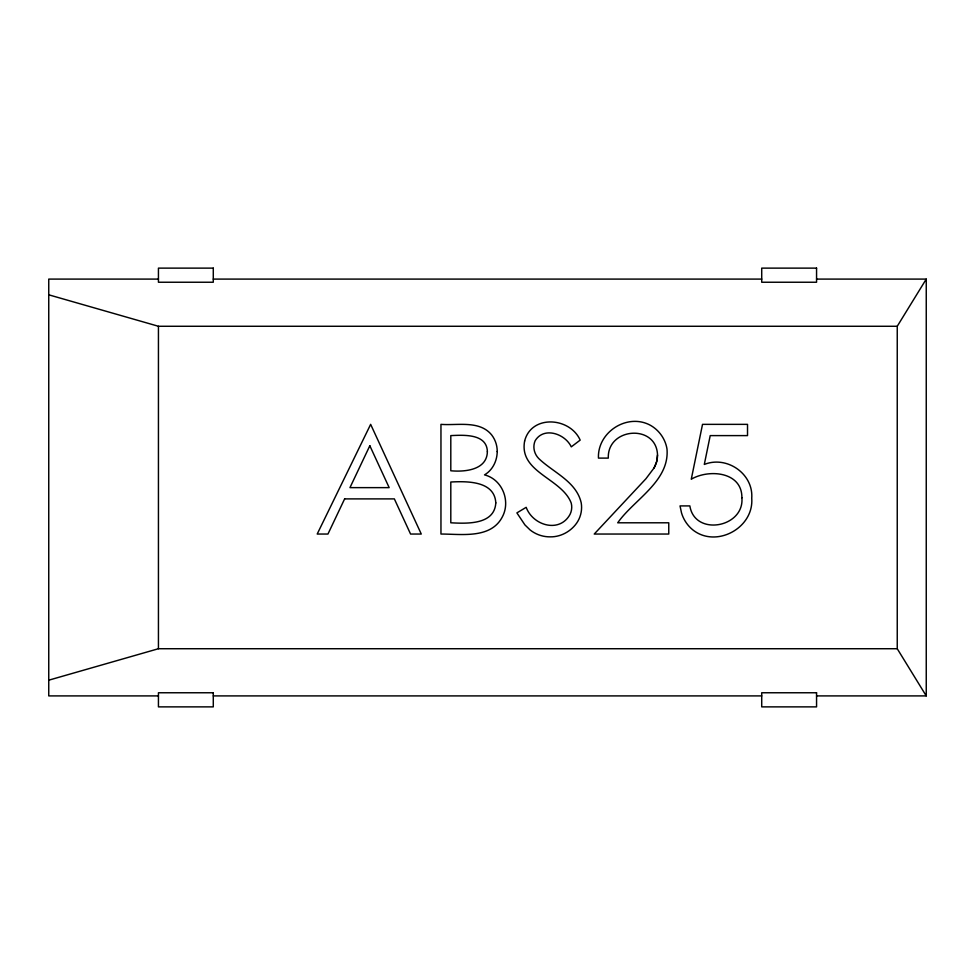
<?xml version="1.0" encoding="UTF-8"?>
<svg xmlns="http://www.w3.org/2000/svg" width="975" height="975" viewBox="0 0 975 975"><rect width="100%" height="100%" fill="white"/><g stroke="black" fill="none" stroke-linecap="round" stroke-linejoin="round"><path stroke-width="1.46" d="M657.516 455.033L656.65 461.711L654.067 467.951L645.95 478.725L594.238 534.044L668.765 534.044L668.765 522.795L617.723 522.795C633.823 499.688 669.715 481.37 666.997 449.024C665.377 438.75 658.673 429.524 649.423 424.771C626.486 413.29 597.309 432.486 598.455 458.104L608.303 458.104C607.157 427.355 656.565 423.662 657.516 455.033A25.752 25.752 0 0 1 654.067 467.951M816.562 695.906L926.25 695.906L897.244 648.728L897.244 326.272L926.25 279.094L816.562 279.094M48.75 680.184L158.438 648.728L897.244 648.728M158.438 279.094L48.75 279.094L48.75 695.906L158.438 695.906M213.281 279.094L761.719 279.094M48.75 294.816L158.438 326.272L897.244 326.272M213.281 695.906L761.719 695.906M926.25 279.094L926.25 695.906M158.438 326.272L158.438 648.728M741.89 497.786C744.51 527.585 694.748 536.737 689.861 505.915L680.026 505.915L681.525 512.935A34.686 34.686 0 0 0 692.53 529.644C715.784 548.608 754.041 528.206 751.737 498.213C753.529 473.728 726.753 455.386 704.303 464.453L710.214 435.606L747.52 435.606L747.52 424.357L702.524 424.357L691.275 479.2C708.947 468.865 742.182 471.668 741.89 497.786M497.213 451.535C497.153 460.797 492.655 470.121 484.526 474.874C502.235 479.359 510.778 500.857 502.454 516.677C490.973 539.199 461.273 533.995 440.956 534.044L440.956 424.357C457.567 425.673 479.529 420.067 491.656 434.923A26.703 26.703 0 0 1 497.213 451.535M524.648 440.968C518.639 472.509 561.978 478.286 571.253 503.173A16.368 16.368 0 0 1 570.058 514.349C559.613 533.496 532.923 525.598 526.171 507.329L516.896 512.887L524.916 524.903L530.095 529.949A31.931 31.931 0 0 0 550.253 536.859C559.833 537.006 569.071 532.411 575.165 525.086A27.568 27.568 0 0 0 581.222 502.893C576.383 481.382 553.142 472.473 538.651 458.445C534.129 453.789 532.521 446.769 535.165 440.724C543.843 426.355 565.122 433.765 571.277 446.855L580.174 440.115C569.997 417.166 531.46 414.338 524.648 440.968M495.8 502.905C494.508 524.989 466.745 523.636 450.803 522.795L450.803 482.016C467.037 481.138 494.63 480.846 495.8 502.905M487.366 451.742C486.939 470.108 464.746 472.083 450.803 470.767L450.803 435.606C463.381 435.045 487.013 433.4 487.366 451.742M344.626 498.895L327.953 534.044L317.204 534.044L370.646 424.357L421.273 534.044L410.572 534.044L394.351 498.895L344.626 498.895M369.83 445.733L349.964 487.634L389.171 487.634L369.83 445.733M213.281 268.125L158.438 268.125L158.438 282.238L213.281 282.238L213.281 268.125M816.562 268.125L761.719 268.125L761.719 282.238L816.562 282.238L816.562 268.125M213.281 692.762L158.438 692.762L158.438 706.875L213.281 706.875L213.281 692.762M816.562 692.762L761.719 692.762L761.719 706.875L816.562 706.875L816.562 692.762"/></g></svg>
